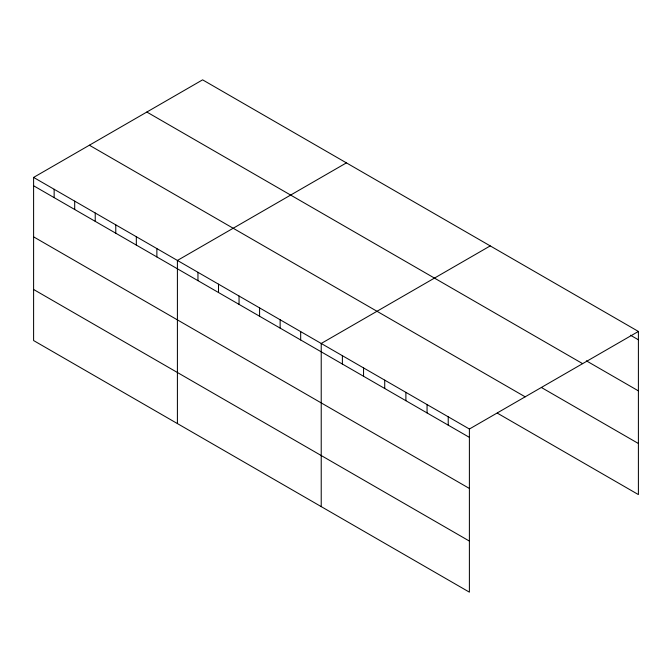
<?xml version="1.0" encoding="UTF-8"?>
<svg xmlns="http://www.w3.org/2000/svg" width="672" height="672" viewBox="0 0 672 672"><rect width="100%" height="100%" fill="white"/><g stroke="black" fill="none" stroke-linecap="round" stroke-linejoin="round"><path stroke-width="1.01" d="M469.392 488.452L469.392 429.022L33.6 177.416L33.6 340.553L469.392 592.158L469.392 488.452L33.6 236.846M497.288 413.112L638.4 494.584L638.4 331.447L202.608 79.842L33.6 177.416M346.424 162.868L177.408 260.45L177.408 423.587M490.232 245.902L321.224 343.476L321.224 506.612M469.392 429.022L638.4 331.447M630.462 335.21L638.4 339.788M586.362 360.83L638.4 390.869M146.84 112.039L582.624 363.644M541.388 387.492L638.4 443.503M89.376 145.219L525.16 396.824M33.6 185.766L469.392 437.371M33.6 289.472L469.392 541.078M448.224 416.8L448.224 425.149M427.056 404.578L427.056 412.927M405.888 392.356L405.888 400.705M384.72 380.142L384.72 388.483M363.552 367.92L363.552 376.261M342.384 355.698L342.384 364.048M300.678 331.615L300.678 339.965M280.132 319.754L280.132 328.104M259.585 307.894L259.585 316.243M239.047 296.033L239.047 304.382M218.501 284.172L218.501 292.522M197.954 272.311L197.954 280.661M156.87 248.59L156.87 256.931M136.324 236.729L136.324 245.07M115.777 224.868L115.777 233.209M95.231 213.007L95.231 221.348M74.693 201.146L74.693 209.488M54.146 189.277L54.146 197.627"/></g></svg>
